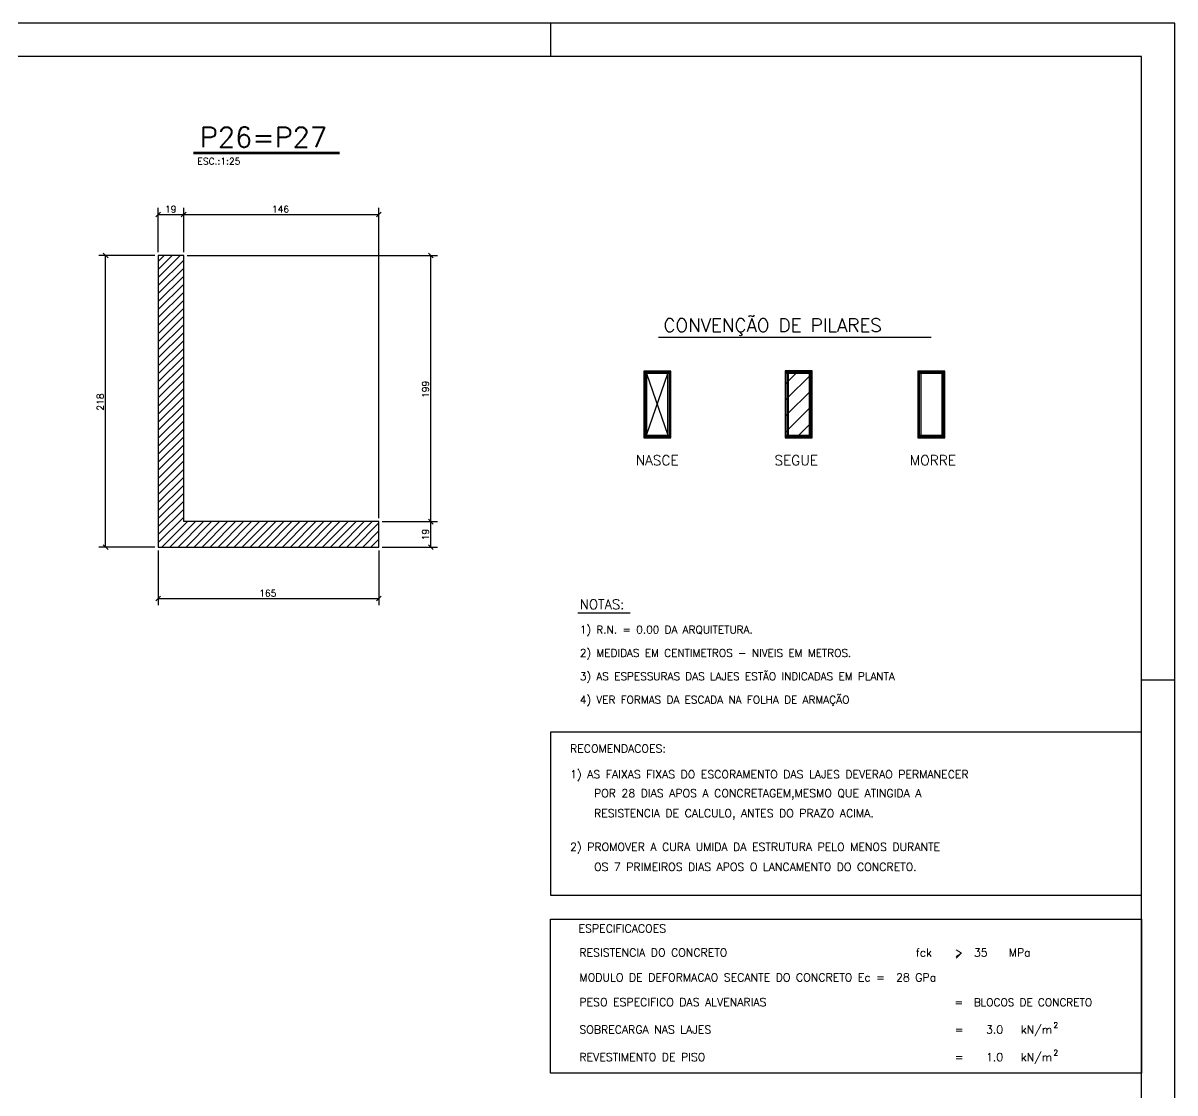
# Model space of a CAD drawing. Extents: x 515 to 6699, y 737 to 3707.
# Drawn here: x 4975 to 6699, y 2107 to 3707 of the extents above; entities that cross this region are included whole.
import ezdxf

# ---------------------------------------------------------------- set-up
doc = ezdxf.new("R2010")
doc.units = 0
doc.header["$MEASUREMENT"] = 0
for name, color, linetype in [('1', 1, 'CONTINUOUS'), ('2', 2, 'CONTINUOUS'), ('3', 3, 'CONTINUOUS'), ('6', 6, 'CONTINUOUS'), ('7', 7, 'CONTINUOUS'), ('9', 9, 'CONTINUOUS')]:
    doc.layers.add(name, color=color, linetype=linetype)
doc.styles.get("Standard").update_dxf_attribs({"font": 'ROMANS.SHX'})

msp = doc.modelspace()

# ---------------------------------------------------------------- linework, layer by layer
at = {"layer": '1', "linetype": 'Continuous'}
for p, q in [((5944.358399, 3186.363219), (5904.226258, 3186.363219)), ((5904.226258, 3186.363219), (5904.226258, 3086.541747)), ((5944.358399, 3184.331511), (5904.226258, 3184.331511)), ((5944.358399, 3182.553862), (5904.226258, 3182.553862)), ((5906.257202, 3186.363219), (5906.257202, 3086.541747)), ((5908.289673, 3186.363219), (5908.289673, 3086.541747)), ((5908.289673, 3090.351104), (5940.293457, 3182.553862)), ((5908.289673, 3182.553862), (5940.293457, 3090.351104)), ((5940.293457, 3086.541747), (5940.293457, 3186.363219)), ((5942.325928, 3086.541747), (5942.325928, 3186.363219)), ((5944.358399, 3086.541747), (5944.358399, 3186.363219)), ((6155.971863, 3186.617278), (6115.839722, 3186.617278)), ((6115.839722, 3186.617278), (6115.839722, 3086.541747)), ((6115.839722, 3166.805266), (6135.651734, 3186.617278)), ((6155.971863, 3184.58557), (6115.839722, 3184.58557)), ((6155.971863, 3182.807158), (6115.839722, 3142.67578)), ((6155.971863, 3182.5531), (6115.839722, 3182.5531)), ((6117.870667, 3186.617278), (6117.870667, 3086.541747)), ((6119.903137, 3186.617278), (6119.903137, 3086.541747)), ((6151.906922, 3086.541747), (6151.906922, 3186.617278)), ((6153.939392, 3086.541747), (6153.939392, 3186.617278)), ((6155.971863, 3086.541747), (6155.971863, 3186.617278)), ((6354.458191, 3186.363219), (6314.32605, 3186.363219)), ((6314.32605, 3186.363219), (6314.32605, 3086.541747)), ((6354.458191, 3184.331511), (6314.32605, 3184.331511)), ((6354.458191, 3182.553862), (6314.32605, 3182.553862)), ((6316.358521, 3186.363219), (6316.358521, 3086.541747)), ((6318.390991, 3186.363219), (6318.390991, 3086.541747)), ((6350.394776, 3086.541747), (6350.394776, 3186.363219)), ((6352.42572, 3086.541747), (6352.42572, 3186.363219)), ((6354.458191, 3086.541747), (6354.458191, 3186.363219)), ((6115.839722, 3118.79959), (6155.971863, 3158.677672)), ((6155.971863, 3134.801482), (6115.839722, 3094.669341)), ((6131.841614, 3086.541747), (6155.971863, 3110.671233)), ((5904.226258, 3090.351104), (5944.358399, 3090.351104)), ((5904.226258, 3088.319396), (5944.358399, 3088.319396)), ((5904.226258, 3086.541747), (5944.358399, 3086.541747)), ((6115.839722, 3090.605163), (6155.971863, 3090.605163)), ((6115.839722, 3088.573455), (6155.971863, 3088.573455)), ((6115.839722, 3086.541747), (6155.971863, 3086.541747)), ((6314.32605, 3090.351104), (6354.458191, 3090.351104)), ((6314.32605, 3088.319396), (6354.458191, 3088.319396)), ((6314.32605, 3086.541747), (6354.458191, 3086.541747)), ((6698.852905, 2724.315282), (6648.600882, 2724.315282))]:
    msp.add_line(p, q, dxfattribs=at)
for points in [[(514.61858, 736.941975), (6698.852905, 736.941975), (6698.852905, 3706.941975), (514.61858, 3706.941975), (514.61858, 736.941975)], [(5764.368797, 2402.349994), (6648.857311, 2402.349994), (6648.857311, 2646.408979), (5764.368797, 2646.408979), (5764.368797, 2402.349994)], [(5764.368797, 2366.427698), (6648.857311, 2366.427698), (6648.857311, 2136.389607), (5764.368797, 2136.389607), (5764.368797, 2366.427698)]]:
    msp.add_lwpolyline(points, dxfattribs=at)
at = {"layer": '2', "linetype": 'Continuous'}
for p, q in [((5174.128873, 3416.957403), (5181.199941, 3424.028471)), ((5212.128873, 3416.957403), (5219.199941, 3424.028471)), ((5212.128873, 3416.957403), (5219.199941, 3424.028471)), ((5504.128873, 3416.957403), (5511.199941, 3424.028471)), ((5102.433023, 3355.66606), (5095.361956, 3362.737128)), ((5589.052145, 3355.66606), (5581.981077, 3362.737128)), ((5177.664407, 3359.201594), (5177.664407, 3359.201594)), ((5177.664407, 3359.201594), (5177.664407, 3359.201594)), ((5215.664407, 3359.201594), (5215.664407, 3359.201594)), ((5215.664407, 3359.201594), (5215.664407, 3359.201594)), ((5215.664407, 3359.201594), (5215.664407, 3359.201594)), ((5589.052145, 2957.66606), (5581.981077, 2964.737128)), ((5589.052145, 2957.66606), (5581.981077, 2964.737128)), ((5507.664407, 2961.201594), (5507.664407, 2961.201594)), ((5507.664407, 2961.201594), (5507.664407, 2961.201594)), ((5507.664407, 2961.201594), (5507.664407, 2961.201594)), ((5102.433023, 2919.66606), (5095.361956, 2926.737128)), ((5177.664407, 2923.201594), (5177.664407, 2923.201594)), ((5177.664407, 2923.201594), (5177.664407, 2923.201594)), ((5507.664407, 2923.201594), (5507.664407, 2923.201594)), ((5507.664407, 2923.201594), (5507.664407, 2923.201594)), ((5589.052145, 2919.66606), (5581.981077, 2926.737128)), ((5174.128873, 2842.505769), (5181.199941, 2849.576837)), ((5504.128873, 2842.505769), (5511.199941, 2849.576837))]:
    msp.add_line(p, q, dxfattribs=at)
at = {"layer": '3', "linetype": 'Continuous'}
for p, q in [((5764.368797, 3706.941975), (5764.368797, 3656.942475)), ((5764.368797, 3706.941975), (5764.368797, 3656.942475)), ((5764.368797, 3706.941975), (5764.368797, 3656.942475)), ((5177.664407, 3326.458854), (5210.407147, 3359.201594)), ((5177.664407, 3338.479669), (5198.386332, 3359.201594)), ((5177.664407, 3350.500485), (5186.365517, 3359.201594)), ((5177.664407, 3314.438039), (5215.664407, 3352.438039)), ((5177.664407, 3302.417223), (5215.664407, 3340.417223)), ((5177.664407, 3290.396408), (5215.664407, 3328.396408)), ((5177.664407, 3278.375593), (5215.664407, 3316.375593)), ((5177.664407, 3266.354778), (5215.664407, 3304.354778)), ((5177.664407, 3254.333962), (5215.664407, 3292.333962)), ((5177.664407, 3242.313147), (5215.664407, 3280.313147)), ((5177.664407, 3230.292332), (5215.664407, 3268.292332)), ((5177.664407, 3218.271516), (5215.664407, 3256.271516)), ((5177.664407, 3206.250701), (5215.664407, 3244.250701)), ((5177.664407, 3194.229886), (5215.664407, 3232.229886)), ((5177.664407, 3182.209071), (5215.664407, 3220.209071)), ((5177.664407, 3170.188255), (5215.664407, 3208.188255)), ((5177.664407, 3158.16744), (5215.664407, 3196.16744)), ((5177.664407, 3146.146625), (5215.664407, 3184.146625)), ((5177.664407, 3134.12581), (5215.664407, 3172.12581)), ((5177.664407, 3122.104994), (5215.664407, 3160.104994)), ((5177.664407, 3110.084179), (5215.664407, 3148.084179)), ((5177.664407, 3098.063364), (5215.664407, 3136.063364)), ((5177.664407, 3086.042548), (5215.664407, 3124.042548)), ((5177.664407, 3074.021733), (5215.664407, 3112.021733)), ((5177.664407, 3062.000918), (5215.664407, 3100.000918)), ((5177.664407, 3049.980103), (5215.664407, 3087.980103)), ((5177.664407, 3037.959287), (5215.664407, 3075.959287)), ((5177.664407, 3025.938472), (5215.664407, 3063.938472)), ((5177.664407, 3013.917657), (5215.664407, 3051.917657)), ((5177.664407, 3001.896841), (5215.664407, 3039.896841)), ((5177.664407, 2989.876026), (5215.664407, 3027.876026)), ((5177.664407, 2977.855211), (5215.664407, 3015.855211)), ((5177.664407, 2965.834396), (5215.664407, 3003.834396)), ((5177.664407, 2953.81358), (5215.664407, 2991.81358)), ((5177.664407, 2941.792765), (5215.664407, 2979.792765)), ((5177.664407, 2929.77195), (5215.664407, 2967.77195)), ((5183.114867, 2923.201594), (5221.114867, 2961.201594)), ((5195.135682, 2923.201594), (5233.135682, 2961.201594)), ((5207.156498, 2923.201594), (5245.156498, 2961.201594)), ((5219.177313, 2923.201594), (5257.177313, 2961.201594)), ((5231.198128, 2923.201594), (5269.198128, 2961.201594)), ((5243.218943, 2923.201594), (5281.218943, 2961.201594)), ((5255.239759, 2923.201594), (5293.239759, 2961.201594)), ((5267.260574, 2923.201594), (5305.260574, 2961.201594)), ((5279.281389, 2923.201594), (5317.281389, 2961.201594)), ((5291.302205, 2923.201594), (5329.302205, 2961.201594)), ((5303.32302, 2923.201594), (5341.32302, 2961.201594)), ((5315.343835, 2923.201594), (5353.343835, 2961.201594)), ((5327.36465, 2923.201594), (5365.36465, 2961.201594)), ((5339.385466, 2923.201594), (5377.385466, 2961.201594)), ((5351.406281, 2923.201594), (5389.406281, 2961.201594)), ((5363.427096, 2923.201594), (5401.427096, 2961.201594)), ((5375.447911, 2923.201594), (5413.447911, 2961.201594)), ((5387.468727, 2923.201594), (5425.468727, 2961.201594)), ((5399.489542, 2923.201594), (5437.489542, 2961.201594)), ((5411.510357, 2923.201594), (5449.510357, 2961.201594)), ((5423.531173, 2923.201594), (5461.531173, 2961.201594)), ((5435.551988, 2923.201594), (5473.551988, 2961.201594)), ((5447.572803, 2923.201594), (5485.572803, 2961.201594)), ((5459.593618, 2923.201594), (5497.593618, 2961.201594)), ((5471.614434, 2923.201594), (5507.664407, 2959.251568)), ((5483.635249, 2923.201594), (5507.664407, 2947.230752)), ((5495.656064, 2923.201594), (5507.664407, 2935.209937)), ((5805.528106, 2824.796911), (5883.837664, 2824.796911)), ((6371.61584, 2308.104504), (6377.575438, 2314.292452))]:
    msp.add_line(p, q, dxfattribs=at)
at = {"layer": '6', "linetype": 'Continuous'}
for p, q in [((5230.278399, 3513.782103), (5448.543638, 3513.782103)), ((5230.278399, 3511.984063), (5448.543638, 3511.984063)), ((5925.971468, 3237.203582), (6333.924823, 3237.203582))]:
    msp.add_line(p, q, dxfattribs=at)
msp.add_lwpolyline([(664.621047, 786.94355), (6648.857311, 786.94355), (6648.857311, 3656.942475), (664.621047, 3656.942475), (664.621047, 786.94355)], dxfattribs=at)
at = {"layer": '7', "linetype": 'Continuous'}
msp.add_lwpolyline([(5177.664407, 2923.201594), (5507.664407, 2923.201594), (5507.664407, 2961.201594), (5215.664407, 2961.201594), (5215.664407, 3359.201594), (5177.664407, 3359.201594), (5177.664407, 2923.201594)], dxfattribs=at)
at = {"layer": '9', "linetype": 'Continuous'}
for p, q in [((5177.664407, 3364.201594), (5177.664407, 3430.492937)), ((5215.664407, 3364.201594), (5215.664407, 3430.492937)), ((5215.664407, 3364.201594), (5215.664407, 3430.492937)), ((5507.664407, 2966.201594), (5507.664407, 3430.492937)), ((5177.664407, 3420.492937), (5215.664407, 3420.492937)), ((5215.664407, 3420.492937), (5507.664407, 3420.492937)), ((5172.664407, 3359.201594), (5088.897489, 3359.201594)), ((5098.897489, 2923.201594), (5098.897489, 3359.201594)), ((5220.664407, 3359.201594), (5595.516611, 3359.201594)), ((5585.516611, 2961.201594), (5585.516611, 3359.201594)), ((5512.664407, 2961.201594), (5595.516611, 2961.201594)), ((5512.664407, 2961.201594), (5595.516611, 2961.201594)), ((5585.516611, 2923.201594), (5585.516611, 2961.201594)), ((5172.664407, 2923.201594), (5088.897489, 2923.201594)), ((5177.664407, 2918.201594), (5177.664407, 2836.041303)), ((5507.664407, 2918.201594), (5507.664407, 2836.041303)), ((5512.664407, 2923.201594), (5595.516611, 2923.201594)), ((5177.664407, 2846.041303), (5507.664407, 2846.041303))]:
    msp.add_line(p, q, dxfattribs=at)

# ---------------------------------------------------------------- texts
at = {"layer": '2', "linetype": 'Continuous'}
for s, height, p in [('ESC.:1:25', 10, (5236.217037, 3495.200844)), ('19', 10, (5187.664407, 3423.492937)), ('146', 10, (5347.664407, 3423.492937)), ('NASCE', 15.000001, (5891.886099, 3045.457275)), ('SEGUE', 15.000001, (6099.671133, 3045.457275)), ('MORRE', 15.000001, (6302.310903, 3045.457275)), ('165', 10, (5328.664407, 2849.041303))]:
    msp.add_text(s, height=height, dxfattribs=at).set_placement(p)
for s, p in [('199', (5582.516611, 3146.201594)), ('218', (5095.897489, 3127.201594)), ('19', (5582.516611, 2933.201594))]:
    msp.add_text(s, height=10, rotation=90, dxfattribs=at).set_placement(p)
at = {"layer": '3', "linetype": 'Continuous'}
for s, height, p in [('CONVENÇÃO DE PILARES', 20, (5933.536021, 3244.941983)), ('NOTAS:', 14.374909, (5808.474214, 2830.346598)), ('1) R.N. = 0.00 DA ARQUITETURA.', 11.499926, (5808.474214, 2793.975086)), ('2) MEDIDAS EM CENTIMETROS - NIVEIS EM METROS.', 11.499926, (5808.474214, 2758.973683)), ('3) AS ESPESSURAS DAS LAJES ESTÃO INDICADAS EM PLANTA', 11.499926, (5808.474214, 2723.972279)), ('4) VER FORMAS DA ESCADA NA FOLHA DE ARMAÇÃO', 11.499926, (5808.474214, 2688.970876)), ('RECOMENDACOES:', 11.985081, (5793.732541, 2615.720048)), ('1) AS FAIXAS FIXAS DO ESCORAMENTO DAS LAJES DEVERAO PERMANECER', 11.985081, (5793.732541, 2577.270912)), ('POR 28 DIAS APOS A CONCRETAGEM,MESMO QUE ATINGIDA A', 11.985081, (5829.591198, 2548.996516)), ('RESISTENCIA DE CALCULO, ANTES DO PRAZO ACIMA.', 11.985081, (5829.591198, 2519.123661)), ('2) PROMOVER A CURA UMIDA DA ESTRUTURA PELO MENOS DURANTE', 11.985081, (5793.732541, 2468.72164)), ('OS 7 PRIMEIROS DIAS APOS O LANCAMENTO DO CONCRETO.', 11.985081, (5829.591198, 2438.848784)), ('ESPECIFICACOES', 11.979091, (5806.494015, 2346.695891)), ('RESISTENCIA DO CONCRETO', 11.979091, (5807.766793, 2310.683751)), ('fck', 11.979091, (6311.016619, 2310.683751)), ('>  35', 12, (6369.223766, 2310.683751)), ('MPa', 11.979091, (6450.123801, 2310.683751)), ('MODULO DE DEFORMACAO SECANTE DO CONCRETO Ec =  28 GPa', 12, (5807.766793, 2273.496163)), ('PESO ESPECIFICO DAS ALVENARIAS', 11.979091, (5807.766793, 2236.525697)), ('=  BLOCOS DE CONCRETO', 11.499926, (6369.223766, 2236.525697)), ('SOBRECARGA NAS LAJES', 11.97909, (5807.766793, 2195.478597)), ('3.0', 11.97909, (6416.099443, 2195.478597)), ('kN/m', 11.979091, (6468.335762, 2195.478597)), ('2', 8.385363, (6516.95215, 2203.927598)), ('=', 11.979091, (6369.223766, 2195.478597)), ('REVESTIMENTO DE PISO', 11.979091, (5807.766793, 2154.335719)), ('=', 11.979091, (6369.223766, 2154.335719)), ('1.0', 11.979091, (6416.099443, 2154.335719)), ('kN/m', 11.979091, (6468.335762, 2154.335719)), ('2', 8.385363, (6516.95215, 2162.784721))]:
    msp.add_text(s, height=height, dxfattribs=at).set_placement(p)
at = {"layer": '6', "linetype": 'Continuous'}
msp.add_text('P26=P27', height=30, dxfattribs=at).set_placement((5239.792946, 3521.306192))

doc.saveas('drawing.dxf')
